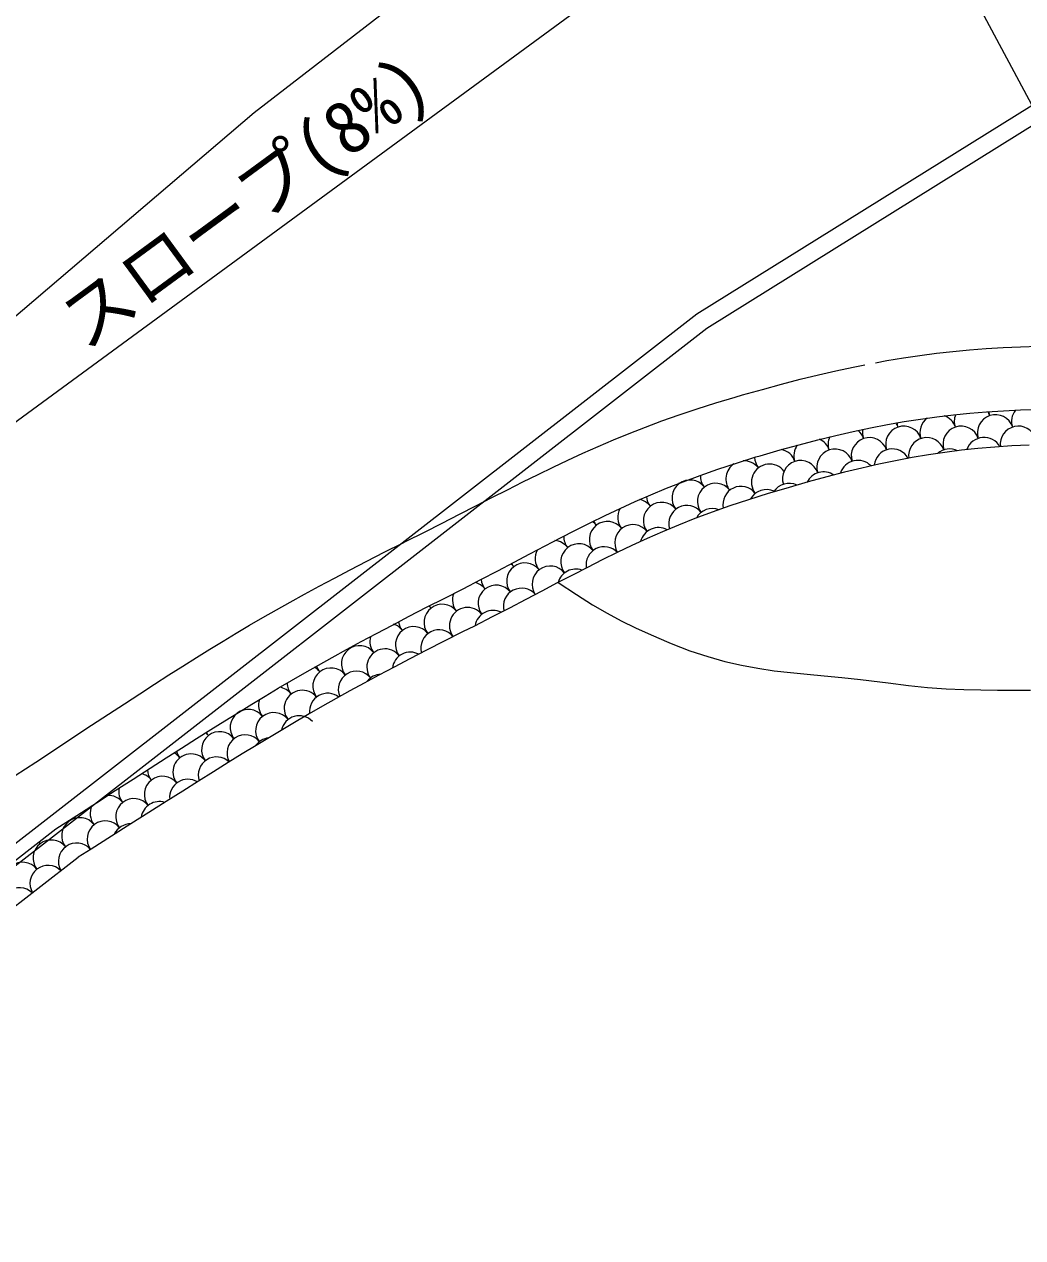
# Model space of a CAD drawing. Units: millimetres at full size, sheet at 1:200; details may follow other scales. Extents: x -40000 to 40000, y -27700 to 27700.
# Drawn here: x -19194 to -12309, y 8676 to 17039 of the extents above; entities that cross this region are included whole.
import ezdxf
from ezdxf.enums import TextEntityAlignment as Align

# ---------------------------------------------------------------- set-up
doc = ezdxf.new("R2010")
doc.units = ezdxf.units.MM
doc.header["$LTSCALE"] = 200
for name, color, linetype, lineweight in [('0-0_通り芯', 33, 'Continuous', 18), ('0-3_外構１', 134, 'Continuous', 9), ('0-5_計画レベル', 134, 'Continuous', 9), ('C-D_文字', 1, 'Continuous', 18)]:
    doc.layers.add(name, color=color, linetype=linetype, lineweight=lineweight)
doc.styles.add('ＭＳ ゴシック', font='')
doc.styles.get('ＭＳ ゴシック').set_extended_font_data('MS Gothic')

msp = doc.modelspace()

# ---------------------------------------------------------------- linework, layer by layer
at = {"layer": '0-0_通り芯'}
for p, q in [((-14564.1, 20810.1), (-12198.8, 16392.9)), ((-13381.4, 18601.5), (-21624.4, 12558.4))]:
    msp.add_line(p, q, dxfattribs=at)
for points in [[(-20168.6, 10684), (-14556.3, 15043.2), (-12245.3, 16481.7)], [(-20095, 10589.3), (-14487.7, 14944.7), (-12189.5, 16375.2)]]:
    msp.add_lwpolyline(points, dxfattribs=at)
at = {"layer": '0-3_外構１'}
msp.add_lwpolyline([(-15512.8, 13192.8), (-15385.6, 13108.4), (-15274.9, 13038.5), (-15174.3, 12979.6), (-15077.7, 12927.7), (-14978.8, 12879.4), (-14871.2, 12831), (-14748.7, 12778.7), (-14733.2, 12772.2), (-14604.1, 12721.7), (-14481.1, 12680.5), (-14362.7, 12647.4), (-14247.7, 12621.1), (-14134.9, 12600.3), (-14022.8, 12583.9), (-13910.2, 12570.5), (-13795.8, 12559.1), (-13678.3, 12548.2), (-13556.3, 12536.7), (-13428.6, 12523.4), (-13293.9, 12507), (-13236.1, 12499.1), (-13097.2, 12481.4), (-12964.9, 12468.6), (-12838.2, 12459.8), (-12716.3, 12454.3), (-12598, 12451.1), (-12482.4, 12449.7), (-12368.6, 12449.1), (-12255.6, 12448.6)], dxfattribs=at)
at = {"layer": '0-5_計画レベル'}
for p, q in [((-17608.6, 16430.5), (-15055.5, 18403.5)), ((-21834.7, 12828.6), (-17608.6, 16430.5)), ((-28171.9, 4060.8), (-18821.7, 11298.6))]:
    msp.add_line(p, q, dxfattribs=at)
for points in [[(-13324.1, 14706.5), (-13245.7, 14720.9), (-13131.6, 14739.8), (-13018.2, 14756.5), (-12905, 14771.2), (-12791.5, 14784), (-12677.3, 14794.8), (-12561.8, 14803.8), (-12444.5, 14811), (-12325, 14816.5), (-12202.8, 14820.4)], [(-15130.9, 14174.8), (-15022.6, 14219.2), (-14911.4, 14262.8), (-14796.8, 14305.5), (-14678.1, 14347.5), (-14554.8, 14388.9), (-14426.3, 14429.7), (-14291.8, 14470), (-14241.6, 14484.5), (-14104.5, 14523), (-13971.9, 14558.8), (-13843.5, 14592), (-13718.7, 14622.6), (-13597, 14650.7), (-13477.9, 14676.4), (-13397.7, 14692.4)], [(-14765.1, 13841.4), (-14651.8, 13886), (-14534.3, 13929.8), (-14411.8, 13972.8), (-14283.6, 14015.1), (-14149, 14056.7), (-14119.6, 14065.5), (-13983, 14105), (-13851, 14141.5), (-13723.2, 14175), (-13599, 14205.5), (-13477.9, 14233.3), (-13359.3, 14258.4), (-13242.9, 14280.9), (-13128, 14300.9), (-13014.2, 14318.5), (-12900.8, 14333.9), (-12787.5, 14347.2), (-12673.7, 14358.3), (-12558.9, 14367.6), (-12442.5, 14374.9), (-12324.1, 14380.6), (-12203.1, 14384.6)], [(-19257.7, 11860.6), (-19115.1, 11954.3), (-18980.1, 12043.1), (-18852, 12127.3), (-18730.4, 12207.3), (-18614.4, 12283.4), (-18503.7, 12355.8), (-18397.5, 12424.9), (-18295.3, 12491), (-18196.5, 12554.4), (-18100.5, 12615.5), (-18006.6, 12674.6), (-17914.3, 12731.9), (-17823, 12787.8), (-17732.1, 12842.6), (-17641, 12896.6), (-17549, 12950.1), (-17455.7, 13003.5), (-17360.3, 13057.1), (-17262.4, 13111.1), (-17161.2, 13166), (-17056.2, 13221.9), (-16946.8, 13279.3), (-16832.5, 13338.4), (-16712.5, 13399.6), (-16586.3, 13463.2), (-16561.7, 13475.5), (-16434.2, 13539.6), (-16311.9, 13601.6), (-16194.1, 13661.7), (-16080.3, 13719.9), (-15969.7, 13776.4), (-15861.9, 13831.2), (-15756.1, 13884.4), (-15651.8, 13936), (-15548.4, 13986.3), (-15445.2, 14035.2), (-15341.6, 14082.9), (-15237.1, 14129.4), (-15130.9, 14174.8)], [(-12264.5, 14139.3), (-12384.8, 14133.2), (-12502.5, 14125.2), (-12618.1, 14115.1), (-12732.3, 14102.8), (-12845.5, 14088.3), (-12958.4, 14071.5), (-13071.6, 14052.4), (-13185.6, 14030.9), (-13301, 14006.9), (-13418.3, 13980.3), (-13538.3, 13951.1), (-13661.3, 13919.3), (-13788.1, 13884.7), (-13919.1, 13847.3), (-14055, 13807.1), (-14063.6, 13804.5), (-14199.4, 13762.2), (-14328.4, 13719.4), (-14451.5, 13675.9), (-14569.4, 13631.8), (-14682.8, 13586.9), (-14792.6, 13541.1), (-14899.3, 13494.3), (-15003.9, 13446.4), (-15107, 13397.5), (-15209.3, 13347.3), (-15311.6, 13295.8), (-15414.7, 13242.9), (-15519.3, 13188.5), (-15626.2, 13132.6), (-15736, 13075), (-15849.5, 13015.6), (-15967.6, 12954.5), (-16090.8, 12891.4)], [(-18976.7, 11493.6), (-18832.4, 11586.3), (-18695.9, 11674.1), (-18566.6, 11757.3), (-18443.9, 11836.3), (-18327.2, 11911.3), (-18215.7, 11982.6), (-18109, 12050.7), (-18006.4, 12115.9), (-17907.3, 12178.3), (-17811.1, 12238.5), (-17717.1, 12296.7), (-17624.8, 12353.2), (-17533.5, 12408.4), (-17442.5, 12462.6), (-17351.4, 12516.1), (-17259.4, 12569.2), (-17166, 12622.3), (-17070.6, 12675.7), (-16972.4, 12729.7), (-16870.9, 12784.7), (-16765.6, 12840.9), (-16655.7, 12898.7), (-16540.6, 12958.5), (-16419.8, 13020.5), (-16293.7, 13084.5), (-16166.8, 13149.1), (-16045.5, 13211.8), (-15928.9, 13272.6), (-15816.5, 13331.7), (-15707.5, 13389), (-15601.3, 13444.7), (-15497, 13498.9), (-15394.1, 13551.6), (-15291.8, 13603), (-15189.4, 13653), (-15086.3, 13701.7), (-14981.6, 13749.4), (-14874.8, 13795.9), (-14765.1, 13841.4)], [(-16090.8, 12891.4), (-16171.7, 12850.5), (-16298.9, 12786.3), (-16419.7, 12724.6), (-16534.6, 12665.3), (-16644.3, 12607.9), (-16749.4, 12552.2), (-16850.6, 12497.7), (-16948.6, 12444.2), (-17043.9, 12391.3), (-17137.2, 12338.7), (-17229.2, 12286), (-17320.4, 12232.9), (-17411.6, 12179.1), (-17503.3, 12124.3), (-17596.2, 12068), (-17691, 12010), (-17788.3, 11949.9), (-17888.8, 11887.5), (-17993, 11822.2), (-18101.6, 11753.9), (-18215.2, 11682.2), (-18334.6, 11606.7), (-18460.3, 11527.2), (-18593, 11443.2), (-18733.3, 11354.4), (-18821.7, 11298.6)], [(-28562.9, 3743.8), (-28299.9, 4231.8), (-18976.7, 11493.6)]]:
    msp.add_lwpolyline(points, dxfattribs=at)
for centre, radius, start, end in [((-12892.5, 14223.5), 126.2, 126.31659, 198.42905), ((-12892.5, 14223.5), 125, 18.42905, 70.27787), ((-12655.3, 14302.5), 126.1, 158.48142, 198.42905), ((-12497.2, 14223.4), 125, 18.42905, 198.42905), ((-12655.3, 14302.5), 125, 18.42905, 32.03507), ((-12418.1, 14381.5), 126.1, 185.87145, 198.42905), ((-12260, 14302.5), 126.2, 142.62695, 198.42905), ((-13524.9, 14144.5), 125, 18.42905, 49.95441), ((-13287.7, 14223.5), 126.1, 168.99128, 198.42905), ((-13129.6, 14144.4), 125, 18.42905, 198.42905), ((-13287.7, 14223.5), 125, 18.42905, 33.22455), ((-13050.6, 14302.6), 126.2, 184.46414, 198.42905), ((-12734.3, 14144.4), 125, 18.42905, 198.42905), ((-12339.1, 14144.4), 125, 18.42905, 187.48349), ((-13762.1, 14065.5), 125, 144.47645, 198.42905), ((-13762.1, 14065.5), 125, 18.42905, 65.44777), ((-13524.9, 14144.5), 126.2, 156.12143, 198.42905), ((-13366.8, 14065.4), 125, 18.42905, 198.42905), ((-12971.5, 14065.4), 125, 18.42905, 187.91779), ((-12576.2, 14065.3), 126.2, 29.70782, 160.18911), ((-14033.1, 14058.3), 125, 182.04816, 217.91505), ((-13999.3, 13986.4), 126.1, 135.8479, 136.08768), ((-13999.3, 13986.4), 125, 18.42905, 78.21904), ((-13604, 13986.4), 125, 18.4293, 198.4288), ((-13208.7, 13986.3), 125.9, 29.05637, 173.62254), ((-12813.4, 13986.3), 126.1, 64.03416, 130.40801), ((-14230.3, 13904.7), 126.2, 123.78728, 217.91505), ((-14230.3, 13904.7), 125, 37.91505, 93.57454), ((-14054.9, 13882.9), 125, 36.48059, 217.91505), ((-13841.2, 13907.3), 125, 18.4293, 198.4288), ((-13445.9, 13907.3), 126.2, 43.94955, 162.42886), ((-14602.9, 13772.9), 125, 37.91505, 217.91505), ((-14405.7, 13926.5), 126.2, 178.10349, 217.91505), ((-13683.1, 13828.3), 126.1, 55.62324, 154.13149), ((-14581.1, 13948.3), 126.2, 216.10279, 217.91505), ((-14778.4, 13794.7), 125, 37.91505, 39.75925), ((-14427.5, 13751.1), 125, 37.91505, 217.91505), ((-14252.1, 13729.3), 125, 37.91505, 191.8518), ((-14076.7, 13707.5), 125, 64.84284, 151.42371), ((-13920.2, 13749.2), 126.2, 64.20684, 147.90591), ((-14078.4, 13828.3), 125, 18.42905, 18.97933), ((-14975.6, 13641.1), 125, 37.91505, 78.3001), ((-14800.2, 13619.3), 125, 37.91505, 217.91505), ((-14778.4, 13794.7), 126.1, 185.1284, 217.91505), ((-14624.7, 13597.5), 125, 37.91505, 196.70128), ((-14975.6, 13641.1), 126.2, 151.23439, 217.91505), ((-14449.3, 13575.7), 125.8, 68.86807, 151.37149), ((-15172.8, 13487.5), 125, 37.91505, 217.91505), ((-15348.3, 13509.3), 125, 37.91505, 54.75225), ((-15151, 13662.9), 126.2, 202.37131, 217.91505), ((-14997.4, 13465.6), 125, 37.91505, 212.14862), ((-14822, 13443.8), 126.2, 61.18153, 165.82279), ((-15545.5, 13355.6), 125, 37.91505, 85.33188), ((-15348.3, 13509.3), 126.1, 179.37676, 217.91505), ((-15545.5, 13355.6), 126.2, 151.46066, 217.91505), ((-15370.1, 13333.8), 125, 37.91505, 217.91505), ((-15194.6, 13312), 126.2, 43.69584, 188.98838), ((-15742.7, 13202), 125, 37.9154, 217.9147), ((-15918.2, 13223.8), 125, 37.91505, 50.61681), ((-15720.9, 13377.4), 125.7, 205.92352, 217.91505), ((-15567.3, 13180.2), 125, 37.91505, 214.56112), ((-15391.9, 13158.4), 125.7, 70.13237, 164.13275), ((-16115.4, 13070.2), 125, 37.91505, 76.4564), ((-15940, 13048.4), 125, 37.91505, 217.91505), ((-15918.2, 13223.8), 126.2, 185.08789, 217.91505), ((-15764.5, 13026.6), 126.1, 41.24596, 193.81352), ((-16115.4, 13070.2), 126.1, 159.10669, 217.91505), ((-16312.6, 12916.6), 125, 37.91505, 217.91505), ((-16488, 12938.4), 125, 37.91505, 46.90329), ((-16290.8, 13092), 125.9, 209.3441, 217.91505), ((-16137.2, 12894.8), 125, 37.91477, 217.91533), ((-15961.8, 12873), 126.1, 63.85676, 170.13875), ((-16685.3, 12784.7), 125, 37.91505, 72.38175), ((-16509.8, 12762.9), 125, 37.9154, 217.9147), ((-16488, 12938.4), 126, 187.89467, 217.91505), ((-16685.3, 12784.7), 126.1, 164.17007, 217.91505), ((-16334.4, 12741.1), 125, 37.91505, 195.90918), ((-16882.5, 12631.1), 125, 37.91505, 217.91505), ((-16860.7, 12806.6), 126.1, 214.9638, 217.91505), ((-17057.9, 12652.9), 125, 37.91505, 40.93855), ((-16707.1, 12609.3), 125, 37.91477, 217.91533), ((-16531.6, 12587.5), 124.1, 61.92462, 172.82106), ((-17079.7, 12477.5), 125, 37.91505, 217.91505), ((-17255.2, 12499.3), 125, 37.91505, 60.1832), ((-17057.9, 12652.9), 126.1, 197.32118, 217.91505), ((-16904.3, 12455.7), 125, 37.91505, 203.70311), ((-16728.9, 12433.9), 126.2, 92.70173, 142.53682), ((-17452.4, 12345.7), 125, 37.91505, 81.17943), ((-17255.2, 12499.3), 126.1, 180.30592, 217.91505), ((-17452.4, 12345.7), 126.2, 161.84444, 217.91505), ((-17277, 12323.9), 125, 37.91477, 217.91533), ((-17101.5, 12302.1), 126.1, 52.43653, 186.45147), ((-17649.6, 12192.1), 125, 37.91505, 217.91505), ((-17474.2, 12170.3), 125, 37.91505, 217.91505), ((-17627.8, 12367.5), 126, 217.7483, 217.91505), ((-17825.1, 12213.9), 125, 37.91505, 38.08457), ((-17298.8, 12148.5), 125, 43.34729, 168.02667), ((-17846.9, 12038.4), 125, 37.91505, 217.91505), ((-18022.3, 12060.2), 125, 37.91505, 50.42755), ((-17825, 12213.9), 126.1, 205.9087, 217.91505), ((-17671.4, 12016.6), 125, 37.91505, 209.51971), ((-17496, 11994.8), 126.2, 96.40687, 144.93839), ((-18044.1, 11884.8), 125, 37.91477, 217.91533), ((-18219.5, 11906.6), 125, 37.91505, 62.49266), ((-18022.3, 12060.2), 126.1, 194.6762, 217.91505), ((-17868.7, 11863), 126.2, 46.27709, 197.59892), ((-18219.5, 11906.6), 126, 183.20018, 217.91505), ((-18416.7, 11753), 125, 37.91505, 75.31878), ((-18241.3, 11731.2), 125, 37.91505, 217.91505), ((-18065.9, 11709.4), 126.2, 58.87726, 184.96816), ((-18614, 11599.4), 125, 37.91505, 92.7393), ((-18416.7, 11753), 126.1, 170.52169, 217.91505), ((-18614, 11599.4), 126, 154.50239, 217.91505), ((-18438.5, 11577.6), 125, 37.91505, 217.91505), ((-18263.1, 11555.8), 126, 72.46601, 171.27069), ((-18811.2, 11445.7), 125, 37.9154, 217.9147), ((-18789.4, 11621.2), 126.1, 215.49985, 217.91505), ((-18986.6, 11467.5), 125, 37.91505, 40.36815), ((-18635.8, 11423.9), 125, 37.91505, 215.37682), ((-18460.3, 11402.1), 126.1, 89.20128, 153.89264), ((-19008.4, 11292.1), 125, 37.91505, 217.91505), ((-19183.9, 11313.9), 125, 37.91505, 44.54136), ((-18986.6, 11467.5), 125, 211.28874, 217.91505), ((-18833, 11270.3), 126, 40.42797, 210.65835), ((-19205.7, 11138.5), 125, 37.9154, 217.9147), ((-19030.2, 11116.7), 125, 45.17453, 210.31128), ((-19227.5, 10963.1), 125, 45.52187, 209.96394)]:
    msp.add_arc(centre, radius, start, end, dxfattribs=at)

# ---------------------------------------------------------------- texts
at = {"layer": 'C-D_文字', "color": 33, "style": 'ＭＳ ゴシック'}
msp.add_text('スロープ(8%)', height=366.6, rotation=36.246, dxfattribs=at).set_placement((-18712.7, 14693), align=Align.BOTTOM_LEFT)

doc.saveas('drawing.dxf')
